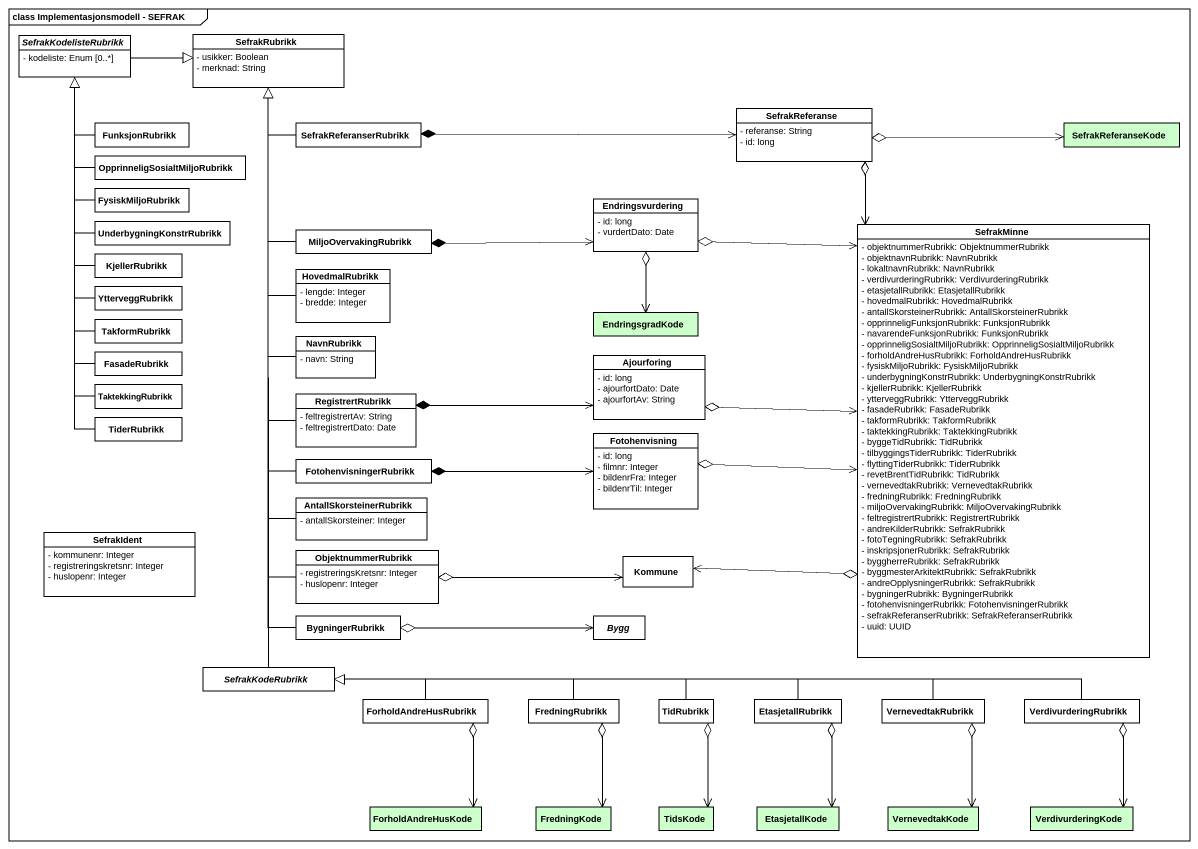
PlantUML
@startuml
mainframe class Implementasjonsmodell - SEFRAK
hide circle
hide empty members
skinparam classAttributeIconSize 0
abstract class SefrakKodelisteRubrikk {
  - kodeliste: Enum [0..*]
}
class SefrakRubrikk {
  - usikker: Boolean
  - merknad: String
}
class SefrakReferanse {
  - referanse: String
  - id: long
}
class FunksjonRubrikk
class "OpprinneligSosialtMiljoRubrikk" as OpprinneligSosialtMiljoRubri
class SefrakReferanserRubrikk
class SefrakReferanseKode #CCFFCC
class FysiskMiljoRubrikk
class Endringsvurdering {
  - id: long
  - vurdertDato: Date
}
class UnderbygningKonstrRubrikk
class MiljoOvervakingRubrikk
class SefrakMinne {
  - objektnummerRubrikk: ObjektnummerRubrikk
  - objektnavnRubrikk: NavnRubrikk
  - lokaltnavnRubrikk: NavnRubrikk
  - verdivurderingRubrikk: VerdivurderingRubrikk
  - etasjetallRubrikk: EtasjetallRubrikk
  - hovedmalRubrikk: HovedmalRubrikk
  - antallSkorsteinerRubrikk: AntallSkorsteinerRubrikk
  - opprinneligFunksjonRubrikk: FunksjonRubrikk
  - navarendeFunksjonRubrikk: FunksjonRubrikk
  - opprinneligSosialtMiljoRubrikk: OpprinneligSosialtMiljoRubrikk
  - forholdAndreHusRubrikk: ForholdAndreHusRubrikk
  - fysiskMiljoRubrikk: FysiskMiljoRubrikk
  - underbygningKonstrRubrikk: UnderbygningKonstrRubrikk
  - kjellerRubrikk: KjellerRubrikk
  - ytterveggRubrikk: YtterveggRubrikk
  - fasadeRubrikk: FasadeRubrikk
  - takformRubrikk: TakformRubrikk
  - taktekkingRubrikk: TaktekkingRubrikk
  - byggeTidRubrikk: TidRubrikk
  - tilbyggingsTiderRubrikk: TiderRubrikk
  - flyttingTiderRubrikk: TiderRubrikk
  - revetBrentTidRubrikk: TidRubrikk
  - vernevedtakRubrikk: VernevedtakRubrikk
  - fredningRubrikk: FredningRubrikk
  - miljoOvervakingRubrikk: MiljoOvervakingRubrikk
  - feltregistrertRubrikk: RegistrertRubrikk
  - andreKilderRubrikk: SefrakRubrikk
  - fotoTegningRubrikk: SefrakRubrikk
  - inskripsjonerRubrikk: SefrakRubrikk
  - byggherreRubrikk: SefrakRubrikk
  - byggmesterArkitektRubrikk: SefrakRubrikk
  - andreOpplysningerRubrikk: SefrakRubrikk
  - bygningerRubrikk: BygningerRubrikk
  - fotohenvisningerRubrikk: FotohenvisningerRubrikk
  - sefrakReferanserRubrikk: SefrakReferanserRubrikk
  - uuid: UUID
}
class KjellerRubrikk
class HovedmalRubrikk {
  - lengde: Integer
  - bredde: Integer
}
class YtterveggRubrikk
class EndringsgradKode #CCFFCC
class FasadeRubrikk
class TakformRubrikk
class NavnRubrikk {
  - navn: String
}
class TaktekkingRubrikk
class Ajourforing {
  - id: long
  - ajourfortDato: Date
  - ajourfortAv: String
}
class TiderRubrikk
class RegistrertRubrikk {
  - feltregistrertAv: String
  - feltregistrertDato: Date
}
class FotohenvisningerRubrikk
class Fotohenvisning {
  - id: long
  - filmnr: Integer
  - bildenrFra: Integer
  - bildenrTil: Integer
}
class AntallSkorsteinerRubrikk {
  - antallSkorsteiner: Integer
}
class SefrakIdent {
  - kommunenr: Integer
  - registreringskretsnr: Integer
  - huslopenr: Integer
}
class ObjektnummerRubrikk {
  - registreringsKretsnr: Integer
  - huslopenr: Integer
}
class Kommune
class BygningerRubrikk
abstract class Bygg
abstract class SefrakKodeRubrikk
class ForholdAndreHusRubrikk
class FredningRubrikk
class TidRubrikk
class EtasjetallRubrikk
class VernevedtakRubrikk
class VerdivurderingRubrikk
class ForholdAndreHusKode #CCFFCC
class FredningKode #CCFFCC
class TidsKode #CCFFCC
class EtasjetallKode #CCFFCC
class VernevedtakKode #CCFFCC
class VerdivurderingKode #CCFFCC
SefrakKodelisteRubrikk -right-|> SefrakRubrikk
SefrakReferanse o-right-> SefrakReferanseKode
SefrakReferanse o--> SefrakMinne
FunksjonRubrikk -up-|> SefrakKodelisteRubrikk
OpprinneligSosialtMiljoRubri -up-|> SefrakKodelisteRubrikk
SefrakReferanserRubrikk -up-|> SefrakRubrikk
SefrakReferanserRubrikk *-right-> SefrakReferanse
FysiskMiljoRubrikk -up-|> SefrakKodelisteRubrikk
Endringsvurdering o--> SefrakMinne
Endringsvurdering o--> EndringsgradKode
UnderbygningKonstrRubrikk -up-|> SefrakKodelisteRubrikk
MiljoOvervakingRubrikk -up-|> SefrakRubrikk
MiljoOvervakingRubrikk *-right-> Endringsvurdering
SefrakMinne o-left-> Kommune
KjellerRubrikk -up-|> SefrakKodelisteRubrikk
HovedmalRubrikk -up-|> SefrakRubrikk
YtterveggRubrikk -up-|> SefrakKodelisteRubrikk
FasadeRubrikk -up-|> SefrakKodelisteRubrikk
TakformRubrikk -up-|> SefrakKodelisteRubrikk
NavnRubrikk -up-|> SefrakRubrikk
TaktekkingRubrikk -up-|> SefrakKodelisteRubrikk
Ajourforing o-right-> SefrakMinne
TiderRubrikk -up-|> SefrakKodelisteRubrikk
RegistrertRubrikk -up-|> SefrakRubrikk
RegistrertRubrikk *-right-> Ajourforing
FotohenvisningerRubrikk -up-|> SefrakRubrikk
FotohenvisningerRubrikk *-right-> Fotohenvisning
Fotohenvisning o-right-> SefrakMinne
AntallSkorsteinerRubrikk -up-|> SefrakRubrikk
ObjektnummerRubrikk -up-|> SefrakRubrikk
ObjektnummerRubrikk o-right-> Kommune
BygningerRubrikk -up-|> SefrakRubrikk
BygningerRubrikk o-right-> Bygg
SefrakKodeRubrikk -up-|> SefrakRubrikk
ForholdAndreHusRubrikk -left-|> SefrakKodeRubrikk
ForholdAndreHusRubrikk o--> ForholdAndreHusKode
FredningRubrikk -left-|> SefrakKodeRubrikk
FredningRubrikk o--> FredningKode
TidRubrikk -left-|> SefrakKodeRubrikk
TidRubrikk o--> TidsKode
EtasjetallRubrikk -left-|> SefrakKodeRubrikk
EtasjetallRubrikk o--> EtasjetallKode
VernevedtakRubrikk -left-|> SefrakKodeRubrikk
VernevedtakRubrikk o--> VernevedtakKode
VerdivurderingRubrikk -left-|> SefrakKodeRubrikk
VerdivurderingRubrikk o--> VerdivurderingKode
@enduml
